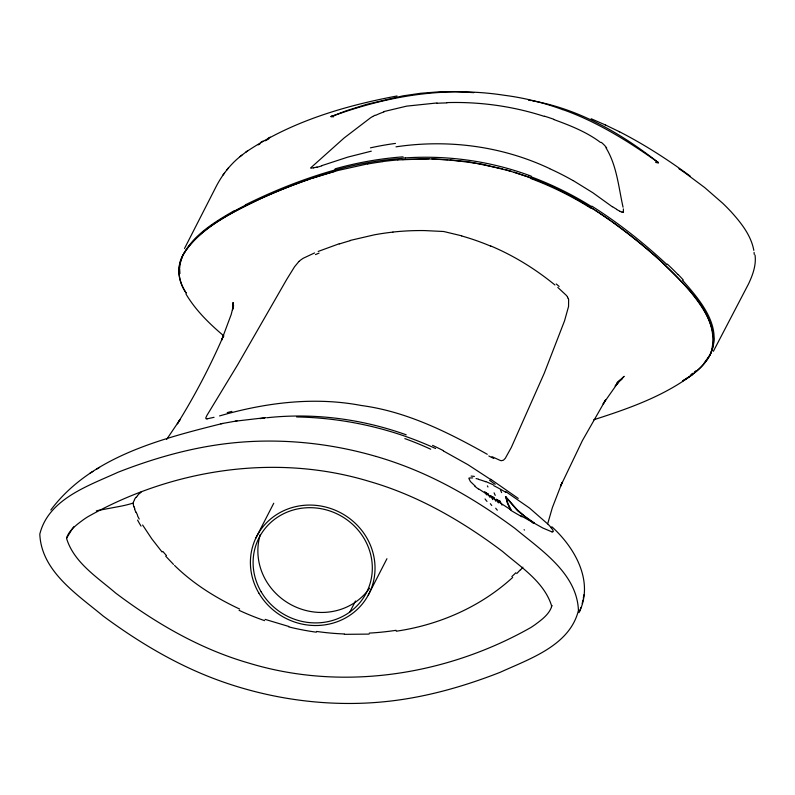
<?xml version="1.0" encoding="UTF-8"?>
<svg xmlns="http://www.w3.org/2000/svg" width="795" height="795" viewBox="0 0 795 795"><rect width="100%" height="100%" fill="white"/><g stroke="black" fill="none" stroke-linecap="round" stroke-linejoin="round"><path stroke-width="1.19" d="M133.212 503.454L133.461 502.062A9.49 8.079 64.9 0 1 133.649 501.496L134.603 499.727M179.69 267.796L180.028 264.477M578.999 612.657C594.322 581.523 574.974 547.725 551.819 526.737M582.208 603.594L582.924 600.086M583.282 598.188L583.997 594.7M547.934 522.931L552.356 507.647L562.164 482.346L560.445 486.451L582.417 440.569L605.621 399.905L603.137 403.9L618.391 382.117L615.141 386.052L624.155 376.313L616.94 382.902L621.968 378.927L619.255 380.845M180.336 262.847L182.363 256.487M689.205 376.721L682.736 380.865C698.09 371.891 714.417 357.76 713.572 338.322C712.201 320.305 701.13 304.972 690.159 291.338C667.492 264.636 640.194 242.256 611.981 221.676M710.998 352.732C721.651 315.039 684.097 285.027 660.715 261.018C631.955 235.201 600.911 211.54 566.547 193.652M579.456 611.454L581.056 607.38M710.005 354.888C723.728 327.341 699.908 300.003 682.667 280.387M183.426 254.191C175.943 266.325 178.527 281.887 186.288 293.196C161.763 257.262 204.186 228.751 231.315 213.438C256.427 199.475 283.05 188.365 310.159 178.935M184.5 248.507L216.379 186.09C222.63 174.145 231.136 163.343 241.899 155.164M551.511 606.595A6.569 6.191 27.2 0 0 551.521 605.581C544.019 581.751 520.626 567.024 502.629 551.511C462.432 521.212 418.051 495.444 369.437 481.452C275.786 452.921 171.958 469.139 87.529 516.939A130.102 122.718 27.2 0 0 83.495 519.632C77.155 524.362 70.01 529.351 66.939 536.953A6.569 6.191 27.2 0 0 66.73 537.937A6.569 6.191 27.2 0 0 66.73 538.95C74.233 562.781 97.626 577.508 115.623 593.03C155.82 623.32 200.201 649.098 248.815 663.09C342.466 691.61 446.283 675.392 530.722 627.593A130.102 122.718 27.2 0 0 534.757 624.91C541.097 620.17 548.242 615.181 551.313 607.589A6.569 6.191 27.2 0 0 551.511 606.595L552.058 605.512M532.103 100.766C579.008 108.915 621.73 133.739 658.419 162.657C629.561 142.057 597.244 121.715 562.781 109.601M255.831 538.096L273.748 503.245M349.85 612.011L355.494 601.03M368.234 595.157L386.936 558.726M66.74 537.937L72.643 528.307A366.117 114.132 5.9 0 1 73.875 526.688M182.651 255.712C193.394 234.773 214.501 222.103 234.227 210.725M710.79 353.368C706.328 362.808 698.557 370.192 690.11 376.115M510.559 510.032L507.13 502.549L505.729 496.597L517.118 509.655L525.425 516.8L534.18 522.812L533.882 523.348L533.067 522.842M333.493 116.805L331.028 116.627L346.302 110.763L366.624 104.354L402.836 95.887L420.754 93.273L439.446 91.793L455.137 91.574L473.79 92.637M713.373 351.291L748.592 283.805C752.766 274.871 756.363 265.113 755.051 255.086M709.667 355.445L704.181 362.997M183.854 253.466C201.612 226.525 232.329 212.424 260.422 198.76C284.461 187.888 309.195 178.418 334.635 171.372M166.612 439.456L179.928 419.74L177.335 423.815C194.815 395.711 210.198 366.296 223.395 335.947L221.616 340.141L231.246 314.373L233.472 305.3L232.528 309.841L233.313 302.955L233.333 306.502M50.81 510.012C90.849 456.598 161.007 438.88 222.58 423.457M222.858 175.148L224.588 172.912M226.655 170.18L228.374 167.944M136.134 497.471L137.575 495.712M520.447 569.687L516.75 573.563M139.602 493.526L141.341 491.847M499.936 501.138L496.169 499.528L499.936 501.138L502.013 505.113M493.914 497.61L490.247 495.941L493.914 497.61L495.841 501.267M512.695 577.418C480.568 606.853 439.138 624.93 396.208 631.22M298.99 261.426L294.607 266.683L286.796 279.284L237.566 364.945L206.958 415.358L205.716 418.021L206.163 418.856A9.848 1.451 -23.4 0 0 207.147 418.806M488.11 494.003L484.602 492.234L488.11 494.003L489.889 497.282M694.373 372.05L696.032 370.728M552.883 531.805L553.171 531.01A13.883 2.335 41.1 0 0 552.396 529.391L551.203 527.791M245.794 152.173C290.712 121.794 344.195 105.874 397.043 95.986M239.951 156.655L247.712 150.702M690.895 374.594L692.654 373.332M692.495 374.554C663.259 396.476 628.239 408.719 593.776 419.75M90.034 473.174L92.876 471.455M96.771 469.08L99.564 467.4M258.226 144.879L259.975 143.825M372.726 116.487L375.2 115.146M260.919 142.245L262.996 141.103M268.154 138.27L270.201 137.147M265.242 140.794L268.75 138.896M245.347 204.852C274.225 190.512 304.346 178.537 335.42 169.852M314.582 252.939L303.412 258.166A9.898 2.693 -23.3 0 0 301.633 259.339L300.053 260.512A30.16 7.92 -23.9 0 0 299.039 261.416M318.179 251.439L339.236 243.747M331.028 116.627C366.386 103.648 403.403 94.496 441.106 92.369A288.535 274.504 -17.9 0 1 504.418 95.291A288.535 258.405 59.6 0 1 562.771 109.66M383.528 111.658L406.692 106.123L436.992 102.962M311.67 178.428L337.855 170.498L367.668 163.859M321.776 165.638L347.892 157.082L371.295 151.169M133.232 503.046L130.31 503.931A109.273 34.066 5.9 0 1 117.918 506.743L97.497 510.569M96.344 510.917L96.92 510.738M316.996 167.039L313.558 167.844M350.287 240.408L374.455 234.803A256.417 256.358 44.2 0 1 392.929 232.11M219.579 415.924C265.51 402.658 314.085 396.457 361.506 405.529C406.811 411.562 447.943 432.261 487.275 454.293M214.054 417.315L207.097 418.836M235.32 421.181L265.699 417.633M220.762 423.785L236.989 420.883M259.955 418.617L264.815 418.001M395.99 146.837C448.072 139.075 501.953 146.061 549.683 168.61M266.762 417.772C313.747 412.625 361.775 418.925 406.225 434.815M397.818 159.914L428.952 158.801M403.125 158.056L405.45 157.897M402.349 159.576L404.665 159.417M405.639 157.887C447.396 155.154 489.72 160.997 529.043 175.367M404.854 159.407L427.909 158.861L447.903 159.656M369.089 634.102L344.364 634.34M446.909 102.605C479.922 101.641 512.974 106.212 544.396 116.418M534.18 522.812L533.097 522.822M431.963 158.861L467.778 161.584L502.738 168.878M296.615 416.938C344.454 417.852 392.124 428.535 435.62 448.529M331.296 116.179L333.761 116.309M449.98 159.785L481.472 164.038L511.344 171.362M472.697 477.904L469.159 477.994A7.91 2.137 31.3 0 0 468.881 478.451L470.421 481.551L475.49 486.381M528.516 100.18L530.911 100.558M622.892 212.305L622.028 212.076M551.929 531.865L542.906 528.059L520.735 515.637M655.825 162.448L658.25 162.975M656.074 161.942L658.489 162.518M476.076 478.53L478.282 479.087M288.794 626.47L265.063 619.365M461.686 235.827L443.699 231.504L424.639 230.58A261.287 261.237 -67.2 0 0 392.919 232.061M505.61 169.663L528.268 176.888M514.176 172.167L534.757 179.302A313.757 307.436 -43.7 0 1 543.939 183.009M553.688 119.489C569.965 125.431 586.491 131.861 600.444 142.385M529.222 175.427L531.368 176.222M528.446 176.947L530.593 177.732M485.507 481.442L493.268 484.761M591.172 118.743L605.631 125.053M490.783 245.963C513.928 255.722 535.502 269.058 554.91 284.968M619.911 211.241L616.582 209.473M239.643 609.04C215.912 597.929 193.284 583.868 174.532 565.424M618.888 131.473L619.603 131.821C644.367 144.501 667.82 159.616 690.209 176.112M605.065 124.785L619.603 131.821M491.986 456.678L500.015 460.325A9.848 2.594 37.4 0 0 501.436 460.703L503.464 460.186L505.282 458.327L511.334 447.416L544.267 373.203L564.539 320.842L568.554 306.492L568.624 299.616A30.16 11.239 36 0 0 568.246 298.503M443.342 450.934L467.867 464.638L490.962 479.713M573.096 180.535L592.742 192.678L612.339 206.789M510.748 509.754L478.918 489.054M505.65 491.509L529.47 508.015L548.103 524.303M591.887 206.173C618.758 223.107 643.741 242.952 666.965 264.576M591.112 207.694L593.915 209.463M532.839 522.703L517.684 510.887L505.451 496.796M595.226 210.307L597.84 211.997M599.142 212.851L610.709 220.772M490.684 479.236L518.241 498.405M223.952 336.027C209.522 323.873 195.729 310.428 186.02 294.11M557.802 287.392L566.378 295.412A9.898 3.786 35.2 0 1 567.531 297.012M173.499 564.4L165.708 556.182M162.061 551.998L151.825 538.891L142.603 524.998M605.989 147.83C616.88 165.579 618.57 187.252 623.051 207.197M486.61 494.878L484.98 491.926M492.801 499.628L492.473 499.061M492.344 498.833L490.624 495.603M498.475 502.867L498.067 502.152M567.491 297.002L568.206 298.493M498.008 502.023L496.537 499.171M139.224 519.085L137.475 515.716M135.865 512.268L134.564 509.019M133.868 506.882L133.351 504.716M505.729 496.597L508.015 503.672L511.612 510.827A105.675 9.808 32.5 0 0 521.987 516.83M233.591 306.095L232.925 302.647L233.333 307.685M623.369 208.906L623.449 212.275A2.445 0.805 32.2 0 1 622.892 212.305M753.829 250.375C751.066 235.36 741.139 222.918 731.191 211.868A181.658 164.615 51.2 0 0 722.625 203.182L704.708 187.58L685.449 173.201A413.658 374.842 51.2 0 0 678.94 168.739M179.938 273.53L179.64 268.621M754.087 252.383L754.236 254.39M231.842 411.393A77.284 2.912 -16 0 1 227.231 412.615M315.476 254.589A175.755 112.94 -19.1 0 1 319.024 253.108M339.306 243.976A298.105 297.032 -0.9 0 1 350.356 240.647M461.656 235.956A261.287 252.889 -87.6 0 1 490.704 246.152M556.222 283.974A175.755 127.101 23.1 0 1 559.133 286.439M493.725 458.437A75.803 12.024 32 0 1 488.806 455.982M544.476 116.179A318.557 309.742 -28.8 0 1 553.767 119.26M601.318 142.355A32.158 11.955 22.6 0 1 606.684 147.959M622.078 212.146A10.405 3.339 31.6 0 1 619.931 211.301M616.662 209.274A23.89 6.519 31.2 0 1 612.538 206.69M549.643 168.669A284.173 253.565 -7.4 0 1 573.046 180.584M370.44 147.85A282.573 256.835 -2.7 0 1 395.463 143.408M321.786 165.857A23.89 4.7 -18 0 1 316.798 167.308M313.657 167.775A10.405 2.266 -18.5 0 1 311.71 168.053L310.915 168.113A2.445 0.566 -19.5 0 1 310.597 167.964L344.126 137.972L370.55 117.789A58.144 16.049 -12.5 0 1 372.706 116.487M375.936 115.215A32.158 9.083 -12.1 0 1 384.084 111.876M437.012 103.261A318.557 311.173 -15.8 0 1 446.919 102.913M369.546 588.191A61.523 58.035 27.2 0 1 293.166 605.8A61.523 58.035 27.2 0 1 260.333 534.439M134.395 499.528A28.819 23.641 72.3 0 1 135.975 497.292M137.465 495.573A60.837 48.684 77.3 0 1 139.513 493.397M522.891 567.183A60.818 52.589 -39.1 0 1 520.616 569.836M515.885 572.738A118.415 104.692 -38.6 0 1 511.871 576.534M396.039 630.306A272.784 264.974 28.2 0 1 369.278 633.098M344.374 633.973A271.234 268.75 63.2 0 1 316.549 631.429M316.33 632.194A271.274 269.455 -88.5 0 1 288.694 626.877M264.586 620.647A272.774 265.719 44 0 1 239.066 610.331M166.453 555.566A196.206 184.877 26.7 0 1 162.816 551.412M141.053 526.121A115.027 92.985 67.6 0 1 137.585 520.099M137.605 515.289A60.837 45.484 66.4 0 1 136.144 512.139M134.842 508.929A27.755 21.525 66.4 0 1 134.146 506.822M133.441 504.706A7.672 6.42 64.1 0 1 133.292 503.464M552.793 531.736A21.266 3.518 39.1 0 1 551.72 531.666M548.182 524.332A15.731 2.653 41.2 0 1 551.303 527.85M493.765 485.666A69.89 21.654 39.4 0 1 505.908 492.423M478.461 479.355A86.685 31.363 42 0 1 485.675 481.74M471.137 476.096A63.54 21.962 40.3 0 1 474.386 476.434M478.481 489.104A30.776 7.513 32.8 0 1 474.943 486.331M376.124 456.439A352.255 332.26 27.2 0 1 413.132 469.398C449.582 484.364 483.41 505.093 515.041 528.466C540.978 550.07 576.931 573.215 578.442 610.411C569.777 645.639 529.689 658.767 500.204 672.292C464.528 686.244 427.352 696.897 389.212 701.21A352.255 332.26 27.2 0 1 350.635 703.466A367.509 346.64 27.2 0 1 242.137 688.063A352.255 332.26 27.2 0 1 205.12 675.134C168.669 660.168 134.842 639.438 103.211 616.065C77.274 594.461 41.32 571.317 39.81 534.121C48.475 498.892 88.563 485.765 118.048 472.24C153.723 458.288 190.899 447.635 229.04 443.322A352.255 332.26 27.2 0 1 267.617 441.066A367.509 346.64 27.2 0 1 376.115 456.459M524.531 530.036A76.419 27.298 -31.5 0 1 524.064 529.748M486.997 501.406A26.006 7.225 72 0 1 485.039 498.912M487.951 487.007A29.206 2.882 65.1 0 1 487.405 485.894M491.777 505.481A31.681 9.739 75.5 0 1 490.356 503.682M495.235 495.365A34.274 7.125 71.7 0 1 494.092 492.84M497.342 510.181A36.779 12.849 79.2 0 1 495.692 508.204M501.625 492.612A38.746 5.853 69.1 0 1 500.592 490.296M234.406 211.053A336.136 321.051 -19.4 0 1 245.516 205.189M335.132 168.828A343.857 341.433 -23.2 0 1 403.045 156.844M531.13 176.818A343.847 336.156 -37.5 0 1 591.599 206.63M667.353 264.109A329.547 297.27 61.5 0 1 677.996 274.563M678.085 274.474A268.74 241.233 61.1 0 1 683.183 279.84M404.834 438.602A286.568 257.928 18.3 0 1 430.681 449.205M432.579 445.369A309.851 293.643 16 0 1 443.471 450.695M489.601 480.359A186.517 66.631 30 0 1 495.156 484.294M334.347 170.349A343.857 341.433 -23.2 0 1 402.26 158.354M530.354 178.338A343.847 336.156 -37.5 0 1 590.814 208.151M382.743 161.544A313.777 310.547 -21.6 0 1 397.818 159.934M367.688 163.999A326.785 322.899 -20.5 0 1 382.753 161.663M543.989 182.9A329.339 322.591 -42.8 0 1 566.596 193.573M261.158 591.818A60.311 56.882 27.2 0 0 364.408 596.32A60.311 56.882 27.2 0 0 312.564 507.737A60.311 56.882 27.2 0 0 261.158 591.818M258.822 593.03A63.044 59.466 27.2 0 0 366.753 597.731A63.044 59.466 27.2 0 0 312.564 505.123A63.044 59.466 27.2 0 0 258.822 593.03"/></g></svg>
